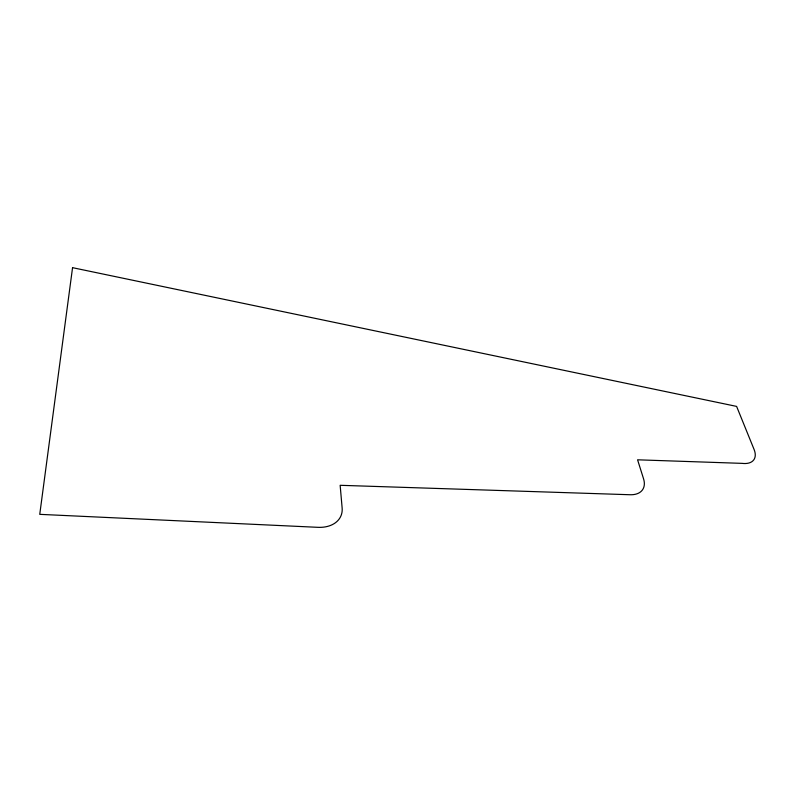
<?xml version="1.0" encoding="UTF-8"?>
<svg xmlns="http://www.w3.org/2000/svg" width="795" height="795" viewBox="0 0 795 795"><rect width="100%" height="100%" fill="white"/><g stroke="black" fill="none" stroke-linecap="round" stroke-linejoin="round"><path stroke-width="1.19" d="M72.554 267.677L39.75 514.345L317.851 527.323A31.194 22.031 23 0 0 342.138 507.985L340.151 485.298L630.127 494.738A26.722 15.999 33.2 0 0 643.562 478.828L637.58 459.808L742.152 463.366A24.804 13.445 34.6 0 0 754.077 449.443L736.607 406.404L72.554 267.677"/></g></svg>
